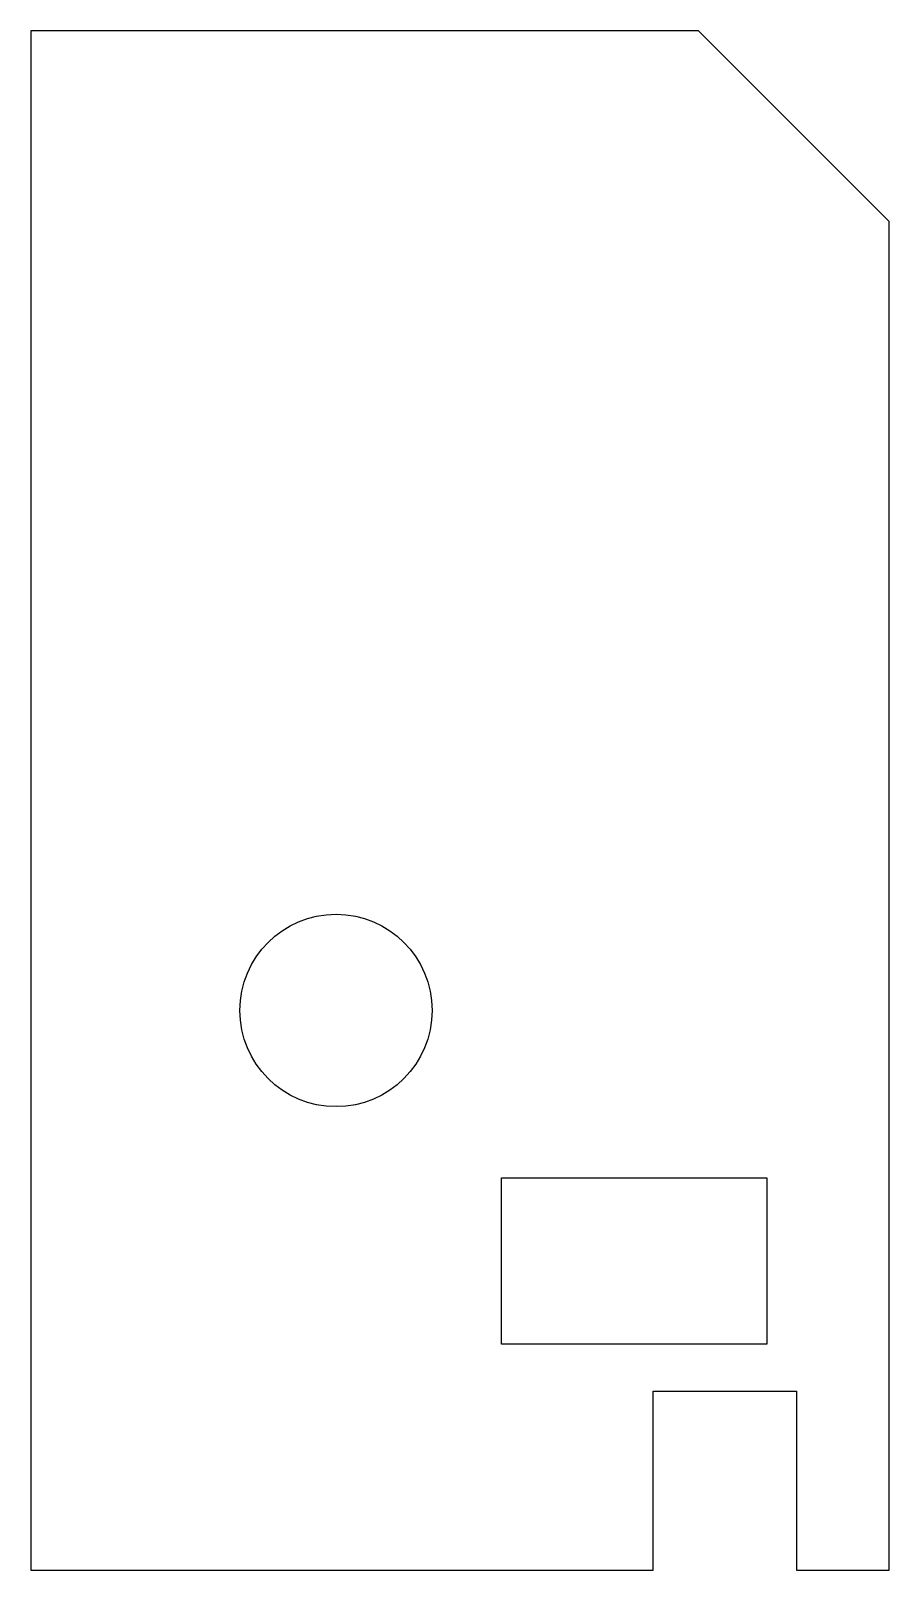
# Model space of a CAD drawing. Header units: millimetres. Extents: x 0 to 62, y 0 to 111.
import ezdxf

# ---------------------------------------------------------------- set-up
doc = ezdxf.new("R2010")
doc.units = ezdxf.units.MM
doc.layers.add('CUT', color=7, linetype='Continuous')

msp = doc.modelspace()

# ---------------------------------------------------------------- linework, layer by layer
at = {"layer": 'CUT'}
for p, q in [((48.35, 111.39), (0, 111.39)), ((0, 111.39), (0, 0)), ((62.15, 97.58), (48.35, 111.39)), ((62.15, 0), (62.15, 97.58)), ((34.07, 16.35), (34.07, 28.4)), ((34.07, 28.4), (53.3, 28.4)), ((53.3, 28.4), (53.3, 16.35)), ((53.3, 16.35), (34.07, 16.35)), ((45.07, 0), (45.07, 12.95)), ((45.07, 12.95), (55.45, 12.95)), ((55.45, 12.95), (55.45, 0)), ((0, 0), (45.07, 0)), ((55.45, 0), (62.15, 0))]:
    msp.add_line(p, q, dxfattribs=at)
msp.add_circle((22.1, 40.5), 6.96, dxfattribs=at)

doc.saveas('drawing.dxf')
